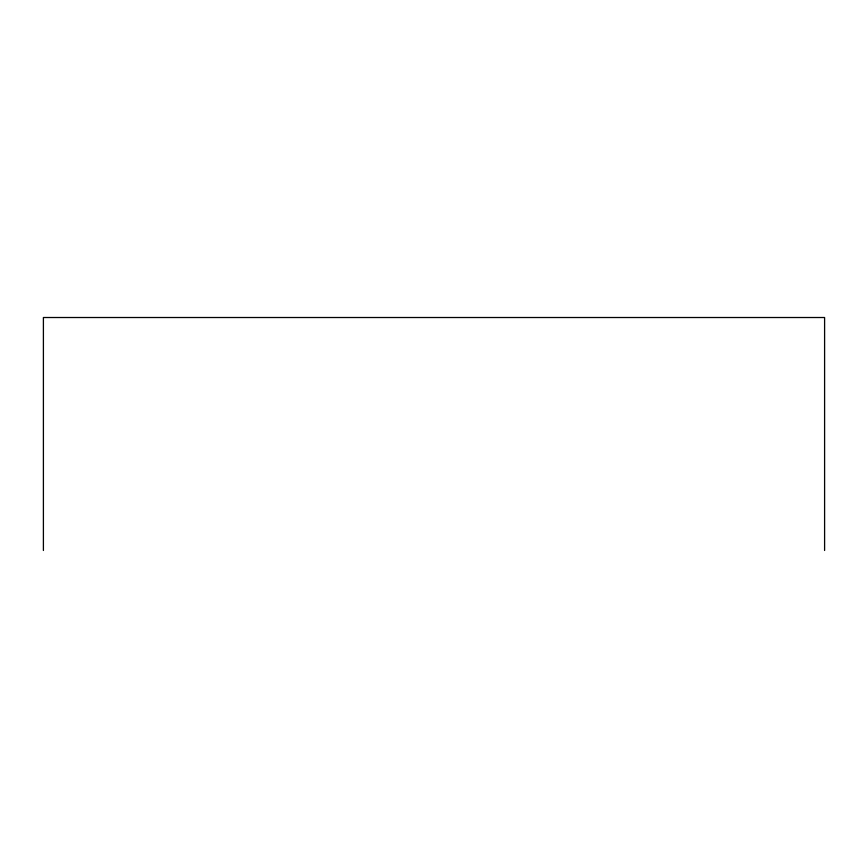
<?xml version="1.0" encoding="UTF-8"?>
<svg xmlns="http://www.w3.org/2000/svg" width="868" height="868" viewBox="0 0 868 868"><rect width="100%" height="100%" fill="white"/><g stroke="black" fill="none" stroke-linecap="round" stroke-linejoin="round"><path stroke-width="1.3" d="M824.6 550.486L824.6 317.514L43.4 317.514L43.4 550.486"/></g></svg>
